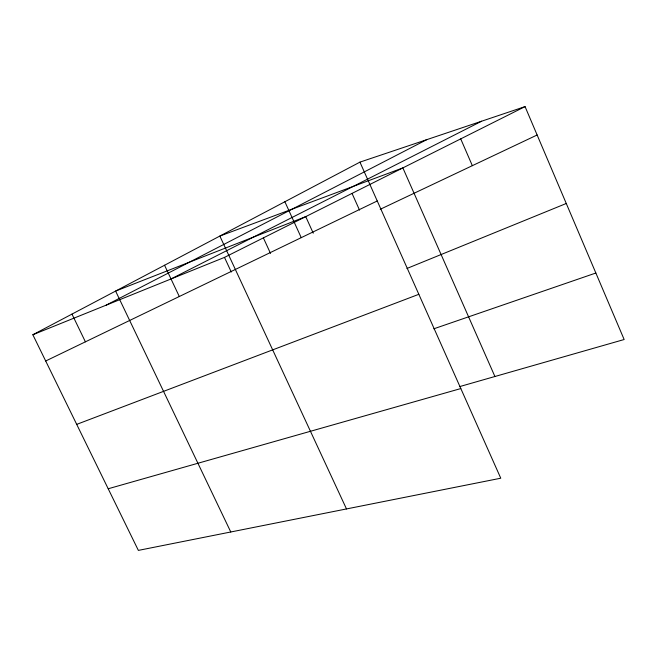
<?xml version="1.0" encoding="UTF-8"?>
<svg xmlns="http://www.w3.org/2000/svg" width="657" height="657" viewBox="0 0 657 657"><rect width="100%" height="100%" fill="white"/><g stroke="black" fill="none" stroke-linecap="round" stroke-linejoin="round"><path stroke-width="0.99" d="M359.946 162.131L500.765 478.214L138.364 550.394L32.85 334.75L359.946 162.131L525.058 106.606L624.15 339.521L459.596 386.612M106.229 305.127L426.697 139.686M170.623 279.135L481.581 121.233M32.85 334.75L224.489 257.388L525.058 106.606M45.694 360.997L377.249 200.968M380.222 209.296L537.139 134.989M406.962 268.467L566.277 203.481M76.705 424.373L418.829 294.311M433.842 328.796L595.858 273.016M108.208 488.759L460.82 388.558M71.983 314.095L85.402 341.829M230.779 531.989L115.607 291.076L305.735 216.629L313.249 233.186M164.554 265.239L179.295 296.512M346.494 508.945L219.857 236.06L402.872 167.905L494.918 376.51M224.489 257.388L231.28 272.014M263.383 237.883L270.528 253.438M284.883 201.74L301.235 237.653M352.037 193.404L359.519 210.1M460.721 138.882L472.342 165.671"/></g></svg>
